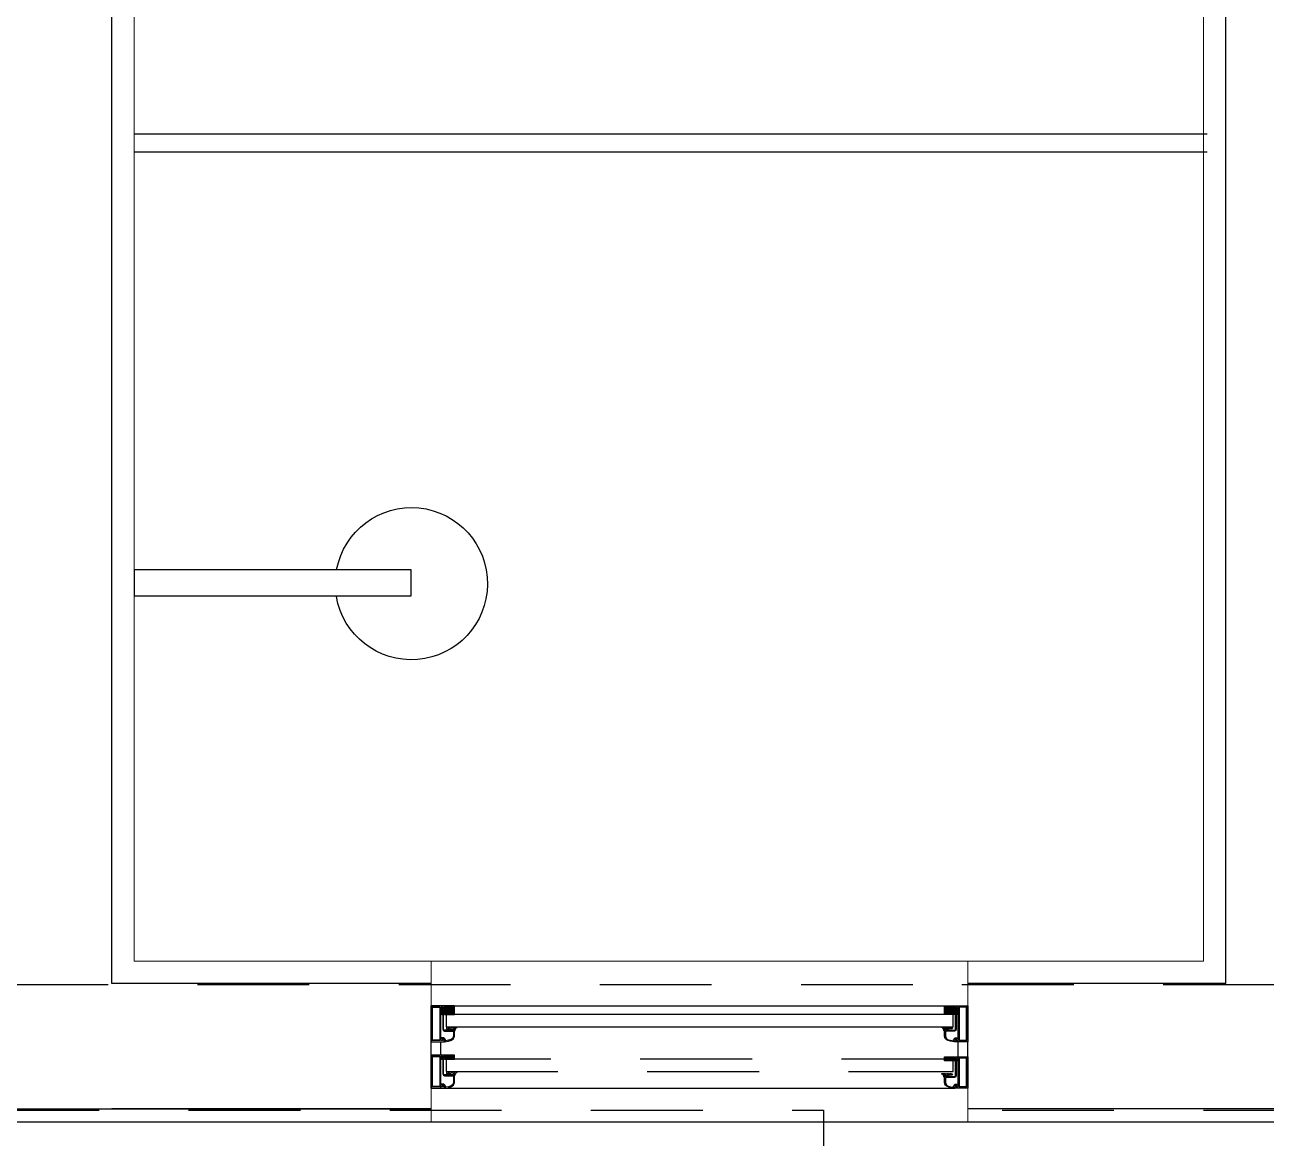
# Model space of a CAD drawing. Header units: millimetres. Extents: x 188.6 to 263.2, y 40.1 to 120.1.
# Drawn here: x 214.967 to 216.355, y 109.136 to 110.382 of the extents above; entities that cross this region are included whole.
import ezdxf

# ---------------------------------------------------------------- set-up
doc = ezdxf.new("R2010")
doc.units = ezdxf.units.MM
doc.linetypes.add('_XREF_APTOS 1003 E 1004$0$HIDDEN', pattern=[0.375, 0.25, -0.125])
doc.linetypes.add('HIDDEN2', pattern=[0.1875, 0.125, -0.0625])
for name, color, linetype in [('_XREF_APTOS 1003 E 1004$0$A-MC-ALVENARIA', 7, 'Continuous'), ('_XREF_APTOS 1003 E 1004$0$L-MC-LAYOUT MOLHADO', 4, 'Continuous'), ('_XREF_APTOS 1003 E 1004$0$V-MC-VISTA1', 8, 'Continuous'), ('_XREF_APTOS 1003 E 1004$0$V-MC-VISTA2', 1, 'Continuous'), ('ARQ', 8, 'Continuous'), ('ESTR-VIGAS', 11, 'HIDDEN2'), ('ESTRUTURA', 7, 'Continuous'), ('INC-HID-TEXTO', 7, 'Continuous')]:
    doc.layers.add(name, color=color, linetype=linetype)
doc.layers.add('_XREF_APTOS 1003 E 1004$0$R-MC-REBOCO', color=1, linetype='Continuous', lineweight=5)
doc.styles.add('60-100', font='romans.shx', dxfattribs={"height": 0.16})
doc.dimstyles.new('SETAS75', dxfattribs={"dimtxt": 0.16, "dimasz": 0.15, "dimexe": 0.15, "dimexo": 0, "dimgap": 0.1, "dimtad": 1, "dimzin": 10, "dimdsep": 46, "dimtxsty": '60-100', "dimblk1": 'OPEN', "dimblk2": 'OPEN', "dimsah": 1, "dimcen": 0, "dimclrd": 244, "dimclre": 244, "dimclrt": 7, "dimadec": 0, "dimazin": 0, "dimtfac": 1, "dimtix": 1, "dimtmove": 2, "dimatfit": 3, "dimldrblk": 'OPEN', "dimfxl": 0.15, "dimtolj": 1, "dimtzin": 6, "dimarcsym": 0})

# ---------------------------------------------------------------- blocks, each defined once
blk = doc.blocks.new('_XREF_APTOS 1003 E 1004$0$Z$W@#1289')
at = {"layer": 'ARQ'}
h = blk.add_hatch(dxfattribs=at)
h.set_pattern_fill('ANSI31', color=252, scale=0.0003, style=0)
h.set_pattern_definition([(45, (135.6619814, -159.2381184), (-0.000673519209, 0.000673519209), [])])
h.paths.add_polyline_path([(-0.0352, 0.0907), (-0.0242, 0.0907), (-0.0242, 0.0824), (-0.0334, 0.0824), (-0.0352, 0.0824)])
h = blk.add_hatch(dxfattribs=at)
h.set_pattern_fill('ANSI31', color=252, scale=0.0003, style=0)
h.set_pattern_definition([(45, (136.2213063, -159.2343157), (-0.000673519209, 0.000673519209), [])])
h.paths.add_polyline_path([(0.5352, 0.0824), (0.5352, 0.0907), (0.5242, 0.0907), (0.5242, 0.0824)])
h = blk.add_hatch(dxfattribs=at)
h.set_pattern_fill('ANSI31', color=252, scale=0.0003, style=0)
h.set_pattern_definition([(45, (135.6619836, -159.302569), (-0.000673519209, 0.000673519209), [])])
h.paths.add_polyline_path([(-0.0352, 0.0324), (-0.0352, 0.0357), (-0.0242, 0.0357), (-0.0242, 0.0324), (-0.0255, 0.0324)])
h = blk.add_hatch(dxfattribs=at)
h.set_pattern_fill('ANSI31', color=252, scale=0.0003, style=0)
h.set_pattern_definition([(45, (136.2213034, -159.3044761), (-0.000673519209, 0.000673519209), [])])
h.paths.add_polyline_path([(0.5242, 0.0305), (0.5242, 0.0338), (0.5352, 0.0338), (0.5352, 0.0305), (0.5338, 0.0305)])
at = {"layer": 'ARQ', "color": 8}
for p, q in [((-0.05, 0), (-0.05, 0.0919)), ((-0.0242, 0.0919), (0.5242, 0.0919)), ((-0.0392, 0.0369), (-0.0392, 0.0519)), ((0.5392, 0.035), (0.5392, 0.0519)), ((0.55, 0.035), (0.55, 0.0519)), ((-0.0392, 0), (0.5356, 0))]:
    blk.add_line(p, q, dxfattribs=at)
at = {"layer": 'ARQ'}
blk.add_line((-0.0392, 0), (-0.0392, 0.0353), dxfattribs=at)
for points in [[(-0.0242, 0.0919), (-0.05, 0.0919), (-0.05, 0.0519), (-0.0356, 0.0519, 0.446841), (-0.0352, 0.0523), (-0.0352, 0.0526, 0.480957), (-0.0357, 0.0531), (-0.0362, 0.0531), (-0.0362, 0.0547, 0.329606), (-0.0365, 0.0551), (-0.0367, 0.0552), (-0.0371, 0.0552), (-0.0373, 0.0549), (-0.0373, 0.0535, -0.409991), (-0.0377, 0.0531), (-0.0388, 0.0531, -0.414214), (-0.0392, 0.0535), (-0.0392, 0.0903, -0.414214), (-0.0388, 0.0907), (-0.0377, 0.0907, -0.414214), (-0.0373, 0.0903), (-0.0373, 0.0833, 0.414214), (-0.0369, 0.0829), (-0.0366, 0.0829, 0.414214), (-0.0362, 0.0833), (-0.0362, 0.0903, -0.414214), (-0.0358, 0.0907), (-0.0242, 0.0907), (-0.0242, 0.0919)], [(0.5242, 0.0919), (0.55, 0.0919), (0.55, 0.0519), (0.5356, 0.0519, -0.446841), (0.5352, 0.0523), (0.5352, 0.0526, -0.480957), (0.5357, 0.0531), (0.5362, 0.0531), (0.5362, 0.0547, -0.329606), (0.5365, 0.0551), (0.5367, 0.0552), (0.5371, 0.0552), (0.5373, 0.0549), (0.5373, 0.0535, 0.409991), (0.5377, 0.0531), (0.5388, 0.0531, 0.414214), (0.5392, 0.0535), (0.5392, 0.0903, 0.414214), (0.5388, 0.0907), (0.5377, 0.0907, 0.414214), (0.5373, 0.0903), (0.5373, 0.0833, -0.414214), (0.5369, 0.0829), (0.5366, 0.0829, -0.414214), (0.5362, 0.0833), (0.5362, 0.0903, 0.414214), (0.5358, 0.0907), (0.5242, 0.0907), (0.5242, 0.0919)], [(-0.0242, 0.0369), (-0.05, 0.0369), (-0.05, 0), (-0.0356, 0, 0.446841), (-0.0352, 0.0004), (-0.0352, 0.0007, 0.480957), (-0.0357, 0.0012), (-0.0362, 0.0012), (-0.0362, 0.0028, 0.329606), (-0.0365, 0.0032), (-0.0367, 0.0033), (-0.0371, 0.0033), (-0.0373, 0.003), (-0.0373, 0.0016, -0.409991), (-0.0377, 0.0012), (-0.0388, 0.0012, -0.414214), (-0.0392, 0.0016), (-0.0392, 0.0353, -0.414214), (-0.0388, 0.0357), (-0.0377, 0.0357, -0.414214), (-0.0373, 0.0353), (-0.0373, 0.0333, 0.414214), (-0.0369, 0.0329), (-0.0366, 0.0329, 0.414214), (-0.0362, 0.0333), (-0.0362, 0.0353, -0.414214), (-0.0358, 0.0357), (-0.0242, 0.0357), (-0.0242, 0.0369)], [(0.5242, 0.035), (0.55, 0.035), (0.55, 0), (0.5356, 0, -0.446841), (0.5352, 0.0004), (0.5352, 0.0007, -0.480957), (0.5357, 0.0012), (0.5362, 0.0012), (0.5362, 0.0028, -0.329606), (0.5365, 0.0032), (0.5367, 0.0033), (0.5371, 0.0033), (0.5373, 0.003), (0.5373, 0.0016, 0.409991), (0.5377, 0.0012), (0.5388, 0.0012, 0.414214), (0.5392, 0.0016), (0.5392, 0.0334, 0.414214), (0.5388, 0.0338), (0.5377, 0.0338, 0.414214), (0.5373, 0.0334), (0.5373, 0.0314, -0.414214), (0.5369, 0.031), (0.5366, 0.031, -0.414214), (0.5362, 0.0314), (0.5362, 0.0334, 0.414214), (0.5358, 0.0338), (0.5242, 0.0338), (0.5242, 0.035)]]:
    blk.add_lwpolyline(points, format="xyb", dxfattribs=at)
for points in [[(-0.0489, 0.0907), (-0.0403, 0.0907), (-0.0403, 0.0532), (-0.0489, 0.0532), (-0.0489, 0.0907)], [(-0.0486, 0.0904), (-0.0406, 0.0904), (-0.0406, 0.0535), (-0.0486, 0.0535)], [(-0.0242, 0.0907), (-0.0352, 0.0907), (-0.0352, 0.0824), (-0.0242, 0.0824)], [(0.5242, 0.0907), (0.5352, 0.0907), (0.5352, 0.0824), (0.5242, 0.0824)], [(0.5489, 0.0907), (0.5403, 0.0907), (0.5403, 0.0532), (0.5489, 0.0532), (0.5489, 0.0907)], [(0.5486, 0.0904), (0.5406, 0.0904), (0.5406, 0.0535), (0.5486, 0.0535)], [(-0.0334, 0.0684), (0.5338, 0.0684), (0.5338, 0.0824), (-0.0334, 0.0824)], [(-0.0489, 0.0357), (-0.0403, 0.0357), (-0.0403, 0.0013), (-0.0489, 0.0013), (-0.0489, 0.0357)], [(-0.0486, 0.0354), (-0.0406, 0.0354), (-0.0406, 0.0016), (-0.0486, 0.0016)], [(-0.0242, 0.0357), (-0.0352, 0.0357), (-0.0352, 0.0324), (-0.0242, 0.0324)], [(0.5242, 0.0338), (0.5352, 0.0338), (0.5352, 0.0305), (0.5242, 0.0305)], [(0.5489, 0.0338), (0.5403, 0.0338), (0.5403, 0.0013), (0.5489, 0.0013), (0.5489, 0.0338)], [(0.5486, 0.0335), (0.5406, 0.0335), (0.5406, 0.0016), (0.5486, 0.0016)]]:
    blk.add_lwpolyline(points, close=True, dxfattribs=at)
for points in [[(-0.0242, 0.0581), (-0.0242, 0.0654), (-0.0243, 0.0656), (-0.0246, 0.0658), (-0.0248, 0.0658), (-0.0251, 0.0656), (-0.0252, 0.0654), (-0.0252, 0.0648), (-0.0352, 0.0648), (-0.0359, 0.065), (-0.0362, 0.0658), (-0.0362, 0.0818), (-0.0365, 0.0825), (-0.0376, 0.0829), (-0.0378, 0.0834), (-0.0375, 0.0835), (-0.0374, 0.0838), (-0.0376, 0.0892), (-0.038, 0.0894), (-0.0383, 0.0894), (-0.0387, 0.0892), (-0.0388, 0.0839), (-0.0388, 0.0834), (-0.0383, 0.0822), (-0.0372, 0.0818), (-0.0372, 0.0658), (-0.0366, 0.0643), (-0.0352, 0.0638), (-0.0256, 0.0638), (-0.0253, 0.0636), (-0.0252, 0.0634), (-0.0252, 0.0581), (-0.0259, 0.0558), (-0.0276, 0.0544), (-0.0307, 0.0534), (-0.0338, 0.0529), (-0.0341, 0.053), (-0.0342, 0.0533), (-0.0342, 0.0539), (-0.0345, 0.0548), (-0.0352, 0.0556), (-0.0361, 0.0561), (-0.0364, 0.0562), (-0.0366, 0.0563), (-0.0384, 0.0563), (-0.0387, 0.0561), (-0.0388, 0.0557), (-0.0386, 0.0554), (-0.0378, 0.055), (-0.0376, 0.055), (-0.0374, 0.055), (-0.037, 0.0553), (-0.0366, 0.0553), (-0.0358, 0.0548), (-0.0356, 0.0545), (-0.0356, 0.0542), (-0.0362, 0.0539), (-0.0362, 0.0536), (-0.0361, 0.0534), (-0.0358, 0.0533), (-0.0352, 0.0533), (-0.0352, 0.0523), (-0.0351, 0.052), (-0.0348, 0.0519), (-0.0309, 0.0523), (-0.0272, 0.0535), (-0.025, 0.0553), (-0.0242, 0.0581)], [(0.5242, 0.0581), (0.5242, 0.0654), (0.5243, 0.0656), (0.5246, 0.0658), (0.5248, 0.0658), (0.5251, 0.0656), (0.5252, 0.0654), (0.5252, 0.0648), (0.5352, 0.0648), (0.5359, 0.065), (0.5362, 0.0658), (0.5362, 0.0818), (0.5365, 0.0825), (0.5376, 0.0829), (0.5378, 0.0834), (0.5375, 0.0835), (0.5374, 0.0838), (0.5376, 0.0892), (0.538, 0.0894), (0.5383, 0.0894), (0.5387, 0.0892), (0.5388, 0.0839), (0.5388, 0.0834), (0.5383, 0.0822), (0.5372, 0.0818), (0.5372, 0.0658), (0.5366, 0.0643), (0.5352, 0.0638), (0.5256, 0.0638), (0.5253, 0.0636), (0.5252, 0.0634), (0.5252, 0.0581), (0.5259, 0.0558), (0.5276, 0.0544), (0.5307, 0.0534), (0.5338, 0.0529), (0.5341, 0.053), (0.5342, 0.0533), (0.5342, 0.0539), (0.5345, 0.0548), (0.5352, 0.0556), (0.5361, 0.0561), (0.5364, 0.0562), (0.5366, 0.0563), (0.5384, 0.0563), (0.5387, 0.0561), (0.5388, 0.0557), (0.5386, 0.0554), (0.5378, 0.055), (0.5376, 0.055), (0.5374, 0.055), (0.537, 0.0553), (0.5366, 0.0553), (0.5358, 0.0548), (0.5356, 0.0545), (0.5356, 0.0542), (0.5362, 0.0539), (0.5362, 0.0536), (0.5361, 0.0534), (0.5358, 0.0533), (0.5352, 0.0533), (0.5352, 0.0523), (0.5351, 0.052), (0.5348, 0.0519), (0.5309, 0.0523), (0.5272, 0.0535), (0.525, 0.0553), (0.5242, 0.0581)], [(-0.0316, 0.0673), (-0.031, 0.0675), (-0.0303, 0.0676), (-0.0301, 0.0677), (-0.03, 0.068), (-0.0302, 0.0683), (-0.0311, 0.0683), (-0.0321, 0.068), (-0.033, 0.0674), (-0.0331, 0.0672), (-0.0331, 0.067), (-0.0328, 0.0664), (-0.0321, 0.0662), (-0.0291, 0.0662), (-0.0289, 0.0661), (-0.0289, 0.066), (-0.0289, 0.0659), (-0.0288, 0.0658), (-0.0287, 0.0657), (-0.0259, 0.0657), (-0.0257, 0.0658), (-0.0257, 0.0659), (-0.0257, 0.066), (-0.0256, 0.0661), (-0.0255, 0.0662), (-0.0244, 0.0662), (-0.0242, 0.0662), (-0.0242, 0.066), (-0.0242, 0.0646), (-0.0241, 0.0643), (-0.0238, 0.0642), (-0.0236, 0.0643), (-0.0234, 0.0645), (-0.0229, 0.0664), (-0.0223, 0.0672), (-0.0211, 0.0676), (-0.021, 0.0678), (-0.021, 0.0682), (-0.0212, 0.0683), (-0.0224, 0.0683), (-0.0231, 0.0681), (-0.0237, 0.0674), (-0.0237, 0.0674), (-0.0239, 0.0673), (-0.0252, 0.0673), (-0.0245, 0.0675), (-0.0239, 0.0676), (-0.0236, 0.0677), (-0.0235, 0.068), (-0.0235, 0.0682), (-0.0236, 0.0683), (-0.0247, 0.0683), (-0.0257, 0.0679), (-0.0265, 0.0674), (-0.0266, 0.0673), (-0.0268, 0.0673), (-0.0286, 0.0673), (-0.0279, 0.0675), (-0.0272, 0.0676), (-0.0269, 0.0677), (-0.0268, 0.068), (-0.0269, 0.0683), (-0.0281, 0.0683), (-0.0291, 0.068), (-0.0299, 0.0674), (-0.03, 0.0673), (-0.0302, 0.0673), (-0.0316, 0.0673)], [(0.5316, 0.0673), (0.531, 0.0675), (0.5303, 0.0676), (0.5301, 0.0677), (0.53, 0.068), (0.5302, 0.0683), (0.5311, 0.0683), (0.5321, 0.068), (0.533, 0.0674), (0.5331, 0.0672), (0.5331, 0.067), (0.5328, 0.0664), (0.5321, 0.0662), (0.5291, 0.0662), (0.5289, 0.0661), (0.5289, 0.066), (0.5289, 0.0659), (0.5288, 0.0658), (0.5287, 0.0657), (0.5259, 0.0657), (0.5257, 0.0658), (0.5257, 0.0659), (0.5257, 0.066), (0.5256, 0.0661), (0.5255, 0.0662), (0.5244, 0.0662), (0.5242, 0.0662), (0.5242, 0.066), (0.5242, 0.0646), (0.5241, 0.0643), (0.5238, 0.0642), (0.5236, 0.0643), (0.5234, 0.0645), (0.5229, 0.0664), (0.5223, 0.0672), (0.5211, 0.0676), (0.521, 0.0678), (0.521, 0.0682), (0.5212, 0.0683), (0.5224, 0.0683), (0.5231, 0.0681), (0.5237, 0.0674), (0.5237, 0.0674), (0.5239, 0.0673), (0.5252, 0.0673), (0.5245, 0.0675), (0.5239, 0.0676), (0.5236, 0.0677), (0.5235, 0.068), (0.5235, 0.0682), (0.5236, 0.0683), (0.5247, 0.0683), (0.5257, 0.0679), (0.5265, 0.0674), (0.5266, 0.0673), (0.5268, 0.0673), (0.5286, 0.0673), (0.5279, 0.0675), (0.5272, 0.0676), (0.5269, 0.0677), (0.5268, 0.068), (0.5269, 0.0683), (0.5281, 0.0683), (0.5291, 0.068), (0.5299, 0.0674), (0.53, 0.0673), (0.5302, 0.0673), (0.5316, 0.0673)], [(-0.0242, 0.0062), (-0.0242, 0.0154), (-0.0243, 0.0156), (-0.0246, 0.0158), (-0.0248, 0.0158), (-0.0251, 0.0156), (-0.0252, 0.0154), (-0.0252, 0.0148), (-0.0352, 0.0148), (-0.0359, 0.015), (-0.0362, 0.0158), (-0.0362, 0.0318), (-0.0365, 0.0325), (-0.0376, 0.0329), (-0.0378, 0.0334), (-0.0375, 0.0335), (-0.0374, 0.0338), (-0.0376, 0.0342), (-0.038, 0.0344), (-0.0383, 0.0344), (-0.0387, 0.0342), (-0.0388, 0.0339), (-0.0388, 0.0334), (-0.0383, 0.0322), (-0.0372, 0.0318), (-0.0372, 0.0158), (-0.0366, 0.0143), (-0.0352, 0.0138), (-0.0256, 0.0138), (-0.0253, 0.0136), (-0.0252, 0.0134), (-0.0252, 0.0062), (-0.0259, 0.0039), (-0.0276, 0.0025), (-0.0307, 0.0015), (-0.0338, 0.001), (-0.034, 0.0011), (-0.0342, 0.0014), (-0.0342, 0.002), (-0.0345, 0.0029), (-0.0352, 0.0037), (-0.0361, 0.0042), (-0.0364, 0.0043), (-0.0366, 0.0044), (-0.0384, 0.0044), (-0.0387, 0.0042), (-0.0388, 0.0038), (-0.0386, 0.0035), (-0.0378, 0.0031), (-0.0376, 0.0031), (-0.0374, 0.0031), (-0.037, 0.0034), (-0.0366, 0.0034), (-0.0358, 0.0029), (-0.0356, 0.0026), (-0.0356, 0.0023), (-0.0362, 0.002), (-0.0362, 0.0017), (-0.0361, 0.0015), (-0.0358, 0.0013), (-0.0352, 0.0013), (-0.0352, 0.0004), (-0.0351, 0.0001), (-0.0348, 0), (-0.0309, 0.0004), (-0.0272, 0.0016), (-0.025, 0.0034), (-0.0242, 0.0062)], [(0.5242, 0.0062), (0.5242, 0.0135), (0.5243, 0.0137), (0.5246, 0.0139), (0.5248, 0.0139), (0.5251, 0.0137), (0.5252, 0.0135), (0.5252, 0.0129), (0.5352, 0.0129), (0.5359, 0.0131), (0.5362, 0.0139), (0.5362, 0.0299), (0.5365, 0.0306), (0.5376, 0.031), (0.5378, 0.0315), (0.5375, 0.0316), (0.5374, 0.0319), (0.5376, 0.0323), (0.538, 0.0325), (0.5383, 0.0325), (0.5387, 0.0323), (0.5388, 0.032), (0.5388, 0.0315), (0.5383, 0.0303), (0.5372, 0.0299), (0.5372, 0.0139), (0.5366, 0.0124), (0.5352, 0.0119), (0.5256, 0.0119), (0.5253, 0.0117), (0.5252, 0.0115), (0.5252, 0.0062), (0.5259, 0.0039), (0.5276, 0.0025), (0.5307, 0.0015), (0.5338, 0.001), (0.5341, 0.0011), (0.5342, 0.0014), (0.5342, 0.002), (0.5345, 0.0029), (0.5352, 0.0037), (0.5361, 0.0042), (0.5364, 0.0043), (0.5366, 0.0044), (0.5384, 0.0044), (0.5387, 0.0042), (0.5388, 0.0038), (0.5386, 0.0035), (0.5378, 0.0031), (0.5376, 0.0031), (0.5374, 0.0031), (0.537, 0.0034), (0.5366, 0.0034), (0.5358, 0.0029), (0.5356, 0.0026), (0.5356, 0.0023), (0.5362, 0.002), (0.5362, 0.0017), (0.5361, 0.0015), (0.5358, 0.0013), (0.5352, 0.0013), (0.5352, 0.0004), (0.5351, 0.0001), (0.5348, 0), (0.5309, 0.0004), (0.5272, 0.0016), (0.525, 0.0034), (0.5242, 0.0062)], [(-0.0316, 0.0173), (-0.031, 0.0175), (-0.0303, 0.0176), (-0.0301, 0.0177), (-0.03, 0.018), (-0.0302, 0.0183), (-0.0311, 0.0183), (-0.0321, 0.018), (-0.033, 0.0174), (-0.0331, 0.0172), (-0.0331, 0.017), (-0.0328, 0.0164), (-0.0321, 0.0162), (-0.029, 0.0162), (-0.0289, 0.0161), (-0.0288, 0.016), (-0.0288, 0.0159), (-0.0288, 0.0158), (-0.0286, 0.0157), (-0.0258, 0.0157), (-0.0257, 0.0158), (-0.0256, 0.0159), (-0.0256, 0.016), (-0.0256, 0.0161), (-0.0254, 0.0162), (-0.0244, 0.0162), (-0.0242, 0.0162), (-0.0242, 0.016), (-0.0242, 0.0146), (-0.0241, 0.0143), (-0.0238, 0.0142), (-0.0236, 0.0143), (-0.0234, 0.0145), (-0.0229, 0.0164), (-0.0223, 0.0172), (-0.0211, 0.0176), (-0.021, 0.0178), (-0.021, 0.0182), (-0.0212, 0.0183), (-0.0224, 0.0183), (-0.0231, 0.0181), (-0.0237, 0.0174), (-0.0237, 0.0174), (-0.0239, 0.0173), (-0.0252, 0.0173), (-0.0245, 0.0175), (-0.0239, 0.0176), (-0.0236, 0.0177), (-0.0235, 0.018), (-0.0235, 0.0182), (-0.0236, 0.0183), (-0.0247, 0.0183), (-0.0257, 0.0179), (-0.0265, 0.0174), (-0.0266, 0.0173), (-0.0268, 0.0173), (-0.0286, 0.0173), (-0.0279, 0.0175), (-0.0272, 0.0176), (-0.0269, 0.0177), (-0.0268, 0.018), (-0.0269, 0.0183), (-0.0281, 0.0183), (-0.0291, 0.018), (-0.0299, 0.0174), (-0.03, 0.0173), (-0.0302, 0.0173), (-0.0316, 0.0173)], [(0.5316, 0.0154), (0.531, 0.0156), (0.5303, 0.0157), (0.5301, 0.0158), (0.53, 0.0161), (0.5302, 0.0164), (0.5311, 0.0164), (0.5321, 0.0161), (0.533, 0.0155), (0.5331, 0.0153), (0.5331, 0.0151), (0.5328, 0.0145), (0.5321, 0.0143), (0.529, 0.0143), (0.5289, 0.0142), (0.5288, 0.0141), (0.5288, 0.014), (0.5288, 0.0139), (0.5286, 0.0138), (0.5258, 0.0138), (0.5257, 0.0139), (0.5256, 0.014), (0.5256, 0.0141), (0.5256, 0.0142), (0.5254, 0.0143), (0.5244, 0.0143), (0.5242, 0.0142), (0.5242, 0.0141), (0.5242, 0.0127), (0.5241, 0.0124), (0.5238, 0.0123), (0.5236, 0.0124), (0.5234, 0.0126), (0.5229, 0.0145), (0.5223, 0.0153), (0.5211, 0.0157), (0.521, 0.0159), (0.521, 0.0162), (0.5212, 0.0164), (0.5224, 0.0164), (0.5231, 0.0161), (0.5237, 0.0155), (0.5237, 0.0155), (0.5239, 0.0154), (0.5252, 0.0154), (0.5245, 0.0156), (0.5239, 0.0157), (0.5236, 0.0158), (0.5235, 0.0161), (0.5235, 0.0163), (0.5236, 0.0164), (0.5247, 0.0164), (0.5257, 0.016), (0.5265, 0.0155), (0.5266, 0.0154), (0.5268, 0.0154), (0.5286, 0.0154), (0.5279, 0.0156), (0.5272, 0.0157), (0.5269, 0.0158), (0.5268, 0.0161), (0.5269, 0.0164), (0.5281, 0.0164), (0.5291, 0.0161), (0.5299, 0.0155), (0.53, 0.0154), (0.5302, 0.0154), (0.5316, 0.0154)]]:
    blk.add_lwpolyline(points, dxfattribs=at)
at = {"layer": 'ARQ', "linetype": '_XREF_APTOS 1003 E 1004$0$HIDDEN', "ltscale": 0.5}
blk.add_lwpolyline([(-0.0334, 0.0184), (0.5338, 0.0184), (0.5338, 0.0324), (-0.0334, 0.0324)], close=True, dxfattribs=at)
blk = doc.blocks.new('A$C1BFF5DEF')
at = {"layer": '_XREF_APTOS 1003 E 1004$0$A-MC-ALVENARIA', "color": 8}
for p, q in [((16.1753, 0.2549), (16.1753, 2.81)), ((17.4213, 0.2549), (17.4213, 2.81)), ((16.5325, 0.2549), (16.1753, 0.2549)), ((17.4213, 0.2549), (17.1325, 0.2549)), ((15.9553, 0.1149), (16.5325, 0.1149)), ((16.5325, 0.1149), (16.1753, 0.1149)), ((18.6214, 0.1149), (17.1325, 0.1149))]:
    blk.add_line(p, q, dxfattribs=at)
at = {"layer": '_XREF_APTOS 1003 E 1004$0$L-MC-LAYOUT MOLHADO', "color": 8}
for p, q in [((17.4003, 1.2052), (16.2003, 1.2052)), ((17.4003, 1.1852), (16.2003, 1.1852)), ((16.2003, 0.7182), (16.5098, 0.7182)), ((16.2003, 0.7182), (16.2003, 0.6882)), ((16.5098, 0.7182), (16.5098, 0.6882)), ((16.5098, 0.6882), (16.2003, 0.6882))]:
    blk.add_line(p, q, dxfattribs=at)
at = {"layer": '_XREF_APTOS 1003 E 1004$0$L-MC-LAYOUT MOLHADO', "color": 8, "extrusion": (0, 0, -1)}
blk.add_ellipse((16.5103, 0.7024), major_axis=(0, 0.0851), ratio=1, start_param=4.898771, end_param=10.827741, dxfattribs=at)
at = {"layer": '_XREF_APTOS 1003 E 1004$0$R-MC-REBOCO', "color": 8}
for p, q in [((16.2003, 0.2799), (16.2003, 2.785)), ((17.3963, 0.2799), (17.3963, 2.785)), ((16.2003, 0.2799), (16.2003, 2.32)), ((16.2003, 0.2799), (17.3963, 0.2799)), ((16.5325, 0.2799), (16.5325, 0.1)), ((17.1325, 0.2799), (17.1325, 0.1))]:
    blk.add_line(p, q, dxfattribs=at)
at = {"layer": '_XREF_APTOS 1003 E 1004$0$V-MC-VISTA2', "color": 8}
blk.add_line((20.4003, 0.1), (15.8353, 0.1), dxfattribs=at)
at = {"layer": '_XREF_APTOS 1003 E 1004$0$V-MC-VISTA1', "color": 8}
blk.add_blockref('_XREF_APTOS 1003 E 1004$0$Z$W@#1289', (16.5825, 0.1381), dxfattribs=at)
blk = doc.blocks.new('_OPEN')
at = {"color": 0, "linetype": 'ByBlock'}
for p, q in [((-1, 0.1667), (0, 0)), ((0, 0), (-1, -0.1667)), ((0, 0), (-1, 0))]:
    blk.add_line(p, q, dxfattribs=at)
blk = doc.blocks.new('COBERTURA_29-09-2016')
at = {"layer": 'ESTR-VIGAS'}
for points in [[(9.28, 1.68), (5.67, 1.68)], [(14.86, 1.68), (9.28, 1.68)], [(5.77, 1.54), (9.18, 1.54)], [(9.18, 1.54), (9.18, 0)], [(9.38, 1.54), (14.86, 1.54)], [(9.38, 0), (9.38, 1.54)]]:
    blk.add_lwpolyline(points, dxfattribs=at)

msp = doc.modelspace()

# ---------------------------------------------------------------- block references
at = {"layer": 'ARQ'}
msp.add_blockref('A$C1BFF5DEF', (198.8891, 109.0543), dxfattribs=at)

# ---------------------------------------------------------------- next in the draw order: block references
at = {"layer": 'ESTRUTURA'}
msp.add_blockref('COBERTURA_29-09-2016', (206.6802, 107.6277), dxfattribs=at)

# ---------------------------------------------------------------- next in the draw order: leaders
at = {"layer": 'INC-HID-TEXTO'}
msp.add_leader([(211.8921, 107.9491), (213.4966, 112.5272), (216.1154, 112.5272)], dimstyle='SETAS75', dxfattribs=at)

doc.saveas('drawing.dxf')
